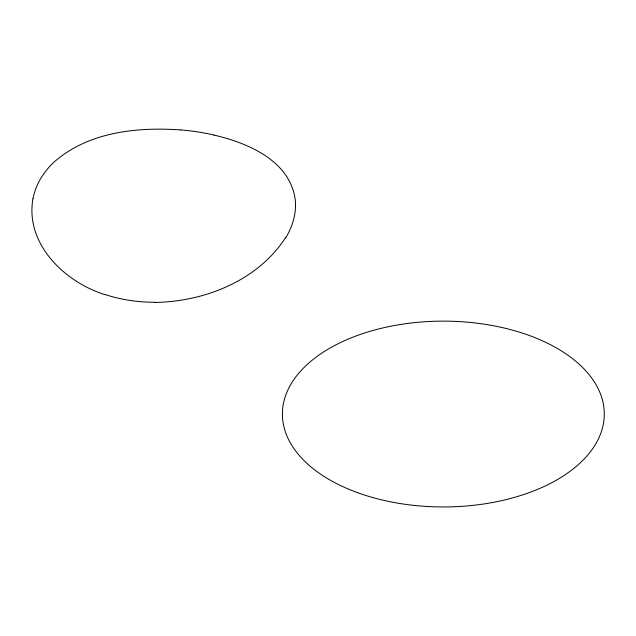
<?xml version="1.0" encoding="UTF-8"?>
<svg xmlns="http://www.w3.org/2000/svg" width="636" height="636" viewBox="0 0 636 636"><rect width="100%" height="100%" fill="white"/><g stroke="black" fill="none" stroke-linecap="round" stroke-linejoin="round"><path stroke-width="0.95" d="M32.937 198.782C24.931 244.2 65.055 282.392 105.33 294.762M285.437 237.84C257.572 280.667 204.689 301.631 155.009 302.442M180.855 129.967C137.074 126.81 88.237 131.906 54.02 162.101A131.318 89.422 9.7 0 0 32.953 198.782M214.094 135.11C247.841 142.909 289.77 160.638 295.199 199.41A131.318 80.844 -12.7 0 1 285.723 237.88M155.025 302.235A127.136 96.791 -6 0 1 105.433 294.603M180.87 129.903A131 66.192 1.5 0 1 214.141 135.055M357.424 492.614A160.948 92.92 0 0 0 604.152 417.717A160.948 92.92 0 0 0 368.435 331.801A160.948 92.92 0 0 0 357.424 492.614"/></g></svg>
